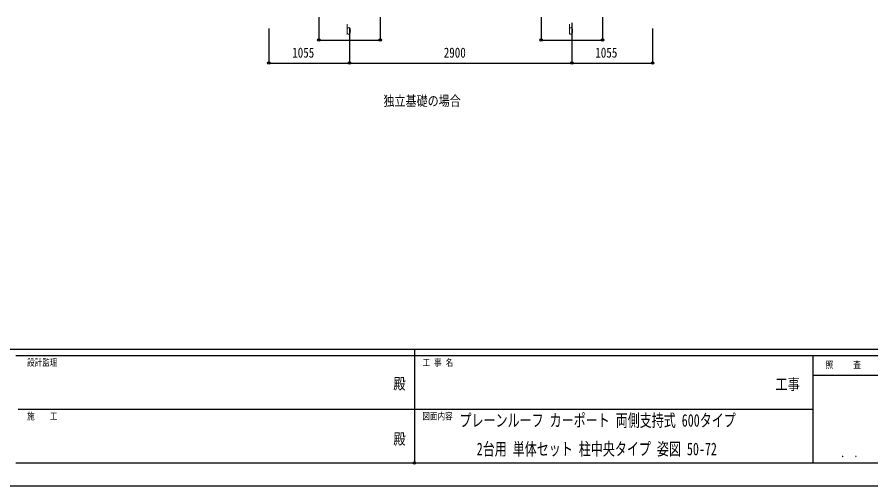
# Model space of a CAD drawing. Units: millimetres, scale not verified. Extents: x -16835 to 16820, y -11895 to 11880.
# Drawn here: x -5205 to 5937, y -11880 to -5760 of the extents above; entities that cross this region are included whole.
import ezdxf
from ezdxf.enums import TextEntityAlignment as Align

# ---------------------------------------------------------------- set-up
doc = ezdxf.new("R2010")
doc.units = ezdxf.units.MM
doc.header["$LTSCALE"] = 60
doc.header["$PDMODE"] = 32
doc.header["$PDSIZE"] = 30
for name, color, linetype in [('0-2_USER1', 3, 'Continuous'), ('0-5_YKK_D', 6, 'Continuous'), ('0-6_YKK_ZWAK', 7, 'Continuous')]:
    doc.layers.add(name, color=color, linetype=linetype)
doc.styles.add('ＭＳ ゴシック', font='')
doc.styles.get('ＭＳ ゴシック').set_extended_font_data('MS Gothic')

msp = doc.modelspace()

# ---------------------------------------------------------------- linework, layer by layer
at = {"layer": '0-5_YKK_D'}
for p, q in [((-1266.42, -5761), (-1266.42, -6061)), ((-466.42, -5761), (-466.42, -6061)), ((1633.64, -5761), (1633.64, -6061)), ((2433.64, -5761), (2433.64, -6061)), ((2033.64, -5836.54), (2033.64, -6361)), ((2033.64, -5836.54), (2033.64, -6361)), ((-1921.37, -5910), (-1921.37, -6361)), ((-866.42, -5911), (-866.42, -6361)), ((-866.42, -5911), (-866.42, -6361)), ((3088.64, -5910.5), (3088.64, -6361)), ((-1266.42, -6060), (-466.42, -6060)), ((1633.64, -6060), (2433.64, -6060)), ((-1921.37, -6360), (-866.42, -6360)), ((-866.42, -6360), (2033.64, -6360)), ((2033.64, -6360), (3088.64, -6360))]:
    msp.add_line(p, q, dxfattribs=at)
for centre in [(-1266.42, -6060), (-466.42, -6060), (1633.64, -6060), (2433.64, -6060), (-1921.37, -6360), (-866.42, -6360), (-866.42, -6360), (2033.64, -6360), (2033.64, -6360), (3088.64, -6360)]:
    msp.add_circle(centre, 17, dxfattribs=at)
at = {"layer": '0-6_YKK_ZWAK'}
for p, q in [((15580.08, -10100), (-15619.92, -10100)), ((-19.92, -10100), (-19.92, -11580)), ((-19.92, -10180), (-5219.92, -10180)), ((5180.08, -10180), (-19.92, -10180)), ((7940.08, -10440), (5180.08, -10440)), ((-5189.92, -10880), (-19.92, -10880)), ((-19.92, -10880), (5180.08, -10880)), ((-5219.92, -11580), (-19.92, -11580)), ((-19.92, -11580), (5180.08, -11580)), ((5180.08, -11580), (7940.08, -11580))]:
    msp.add_line(p, q, dxfattribs=at)
msp.add_lwpolyline([(-16820, -11880), (16820, -11880), (16820, 11880), (-16820, 11880)], close=True, dxfattribs=at)
msp.add_lwpolyline([(7940.08, -10180), (5180.08, -10180), (5180.08, -11580)], dxfattribs=at)
msp.add_point((-19.92, -11580), dxfattribs=at)

# ---------------------------------------------------------------- texts
at = {"layer": '0-2_USER1', "style": 'ＭＳ ゴシック'}
for s, height, width, p in [('独立基礎の場合', 132, 0.8, (-423.75, -6960)), ('プレーンルーフ カーポート 両側支持式 600タイプ', 164.2, 0.7, (568.59, -11155.33)), (' 2台用 単体セット 柱中央タイプ 姿図 50-72', 164.2, 0.7, (714.93, -11528.67))]:
    msp.add_text(s, height=height, dxfattribs=dict(at, width=width)).set_placement(p, align=Align.BOTTOM_LEFT)
at = {"layer": '0-5_YKK_D', "style": 'ＭＳ ゴシック', "width": 0.8}
for s, p in [('b', (-914.42, -6030)), ('b', (1985.64, -6030)), ('1055', (-1614.69, -6330)), ('2900', (362.81, -6330)), ('1055', (2340.34, -6330))]:
    msp.add_text(s, height=132, dxfattribs=at).set_placement(p, align=Align.BOTTOM_LEFT)
at = {"layer": '0-6_YKK_ZWAK', "style": 'ＭＳ ゴシック', "width": 0.8}
for s, height, p in [('設計監理', 87.98, (-5073.25, -10340)), ('工 事 名', 87.98, (85.08, -10340)), ('照     査', 87.98, (5345.68, -10370)), ('殿', 146.6, (-294.67, -10663.33)), ('工事', 146.6, (4689.33, -10669.86)), ('施\u3000\u3000工', 87.98, (-5073.25, -11040)), ('図面内容', 87.98, (85.08, -11040)), ('殿', 146.6, (-294.67, -11383.33)), ('． ．', 103.7, (5540, -11537.41))]:
    msp.add_text(s, height=height, dxfattribs=at).set_placement(p, align=Align.BOTTOM_LEFT)

doc.saveas('drawing.dxf')
